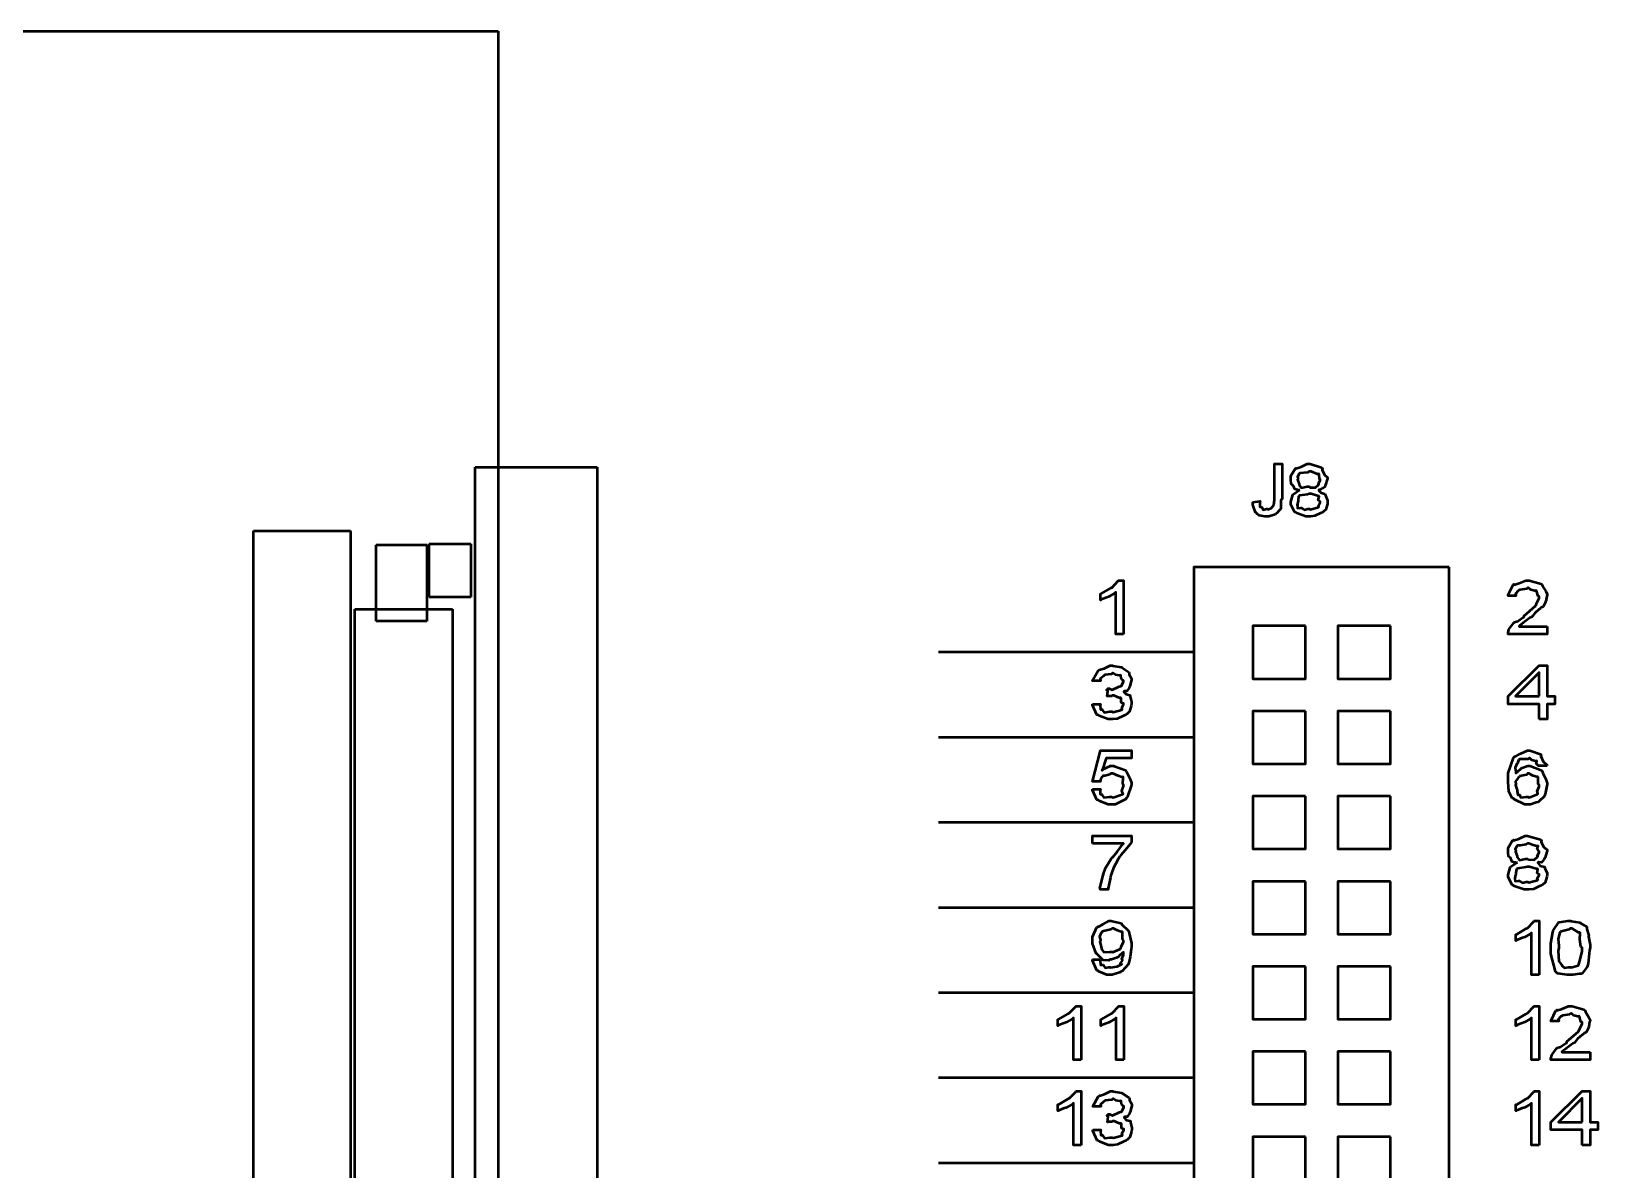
# Model space of a CAD drawing. Header units: millimetres. Extents: x 0 to 246, y -100 to 84.
# Drawn here: x 181.5 to 245.8, y -51.4 to -4.6 of the extents above; entities that cross this region are included whole.
import ezdxf

# ---------------------------------------------------------------- set-up
doc = ezdxf.new("R2010")
doc.units = ezdxf.units.MM
doc.layers.get('0').update_dxf_attribs({"lineweight": 50, "true_color": 0x000000})

msp = doc.modelspace()

# ---------------------------------------------------------------- linework, layer by layer
at = {"color": 126, "true_color": 0x005332}
for p, q in [((7.474, -4.613), (200.652, -4.613)), ((200.652, -4.613), (200.652, -94.003))]:
    msp.add_line(p, q, dxfattribs=at)
at = {"color": 157, "true_color": 0x3a3941}
for p, q in [((199.698, -22.527), (204.721, -22.527)), ((199.698, -73.588), (199.698, -22.527)), ((204.721, -22.527), (204.721, -73.588)), ((197.811, -25.687), (199.529, -25.687)), ((197.811, -27.882), (197.811, -25.687)), ((199.529, -25.687), (199.529, -27.882)), ((199.529, -27.882), (197.811, -27.882))]:
    msp.add_line(p, q, dxfattribs=at)
at = {"color": 253, "true_color": 0xc7b9b2}
for p, q in [((190.595, -25.143), (194.571, -25.143)), ((190.595, -72.646), (190.595, -25.143)), ((194.571, -25.143), (194.571, -72.646)), ((195.633, -25.724), (197.72, -25.724)), ((195.633, -28.859), (195.633, -25.724)), ((197.72, -25.724), (197.72, -28.859)), ((194.761, -28.366), (198.776, -28.366)), ((194.761, -69.213), (194.761, -28.366)), ((197.72, -28.859), (195.633, -28.859)), ((198.776, -28.366), (198.776, -69.213))]:
    msp.add_line(p, q, dxfattribs=at)
for points in [[(231.668, -23.967), (231.972, -23.935), (231.955, -23.987), (231.958, -24.166), (232.045, -24.174), (232.059, -24.185), (232.05, -24.199), (232.1, -24.28), (232.229, -24.25), (232.275, -24.25), (232.273, -24.25), (232.286, -24.277), (232.427, -24.212), (232.438, -24.206), (232.438, -24.206), (232.531, -24.087), (232.536, -24.076), (232.536, -24.076), (232.568, -23.881), (232.568, -23.816), (232.568, -22.394), (232.872, -22.394), (232.872, -23.838), (232.829, -23.883), (232.818, -24.233), (232.807, -24.26), (232.769, -24.296), (232.663, -24.421), (232.609, -24.467), (232.591, -24.478), (232.547, -24.497), (232.327, -24.554), (232.254, -24.554), (232.172, -24.554), (231.928, -24.518), (231.844, -24.434), (231.82, -24.413), (231.782, -24.399), (231.668, -24.074), (231.668, -23.967)], [(233.604, -23.469), (233.559, -23.482), (233.393, -23.439), (233.339, -23.303), (233.322, -23.284), (233.322, -23.284), (233.247, -23.222), (233.236, -23.048), (233.236, -22.991), (233.236, -22.885), (233.407, -22.595), (233.442, -22.568), (233.456, -22.584), (233.654, -22.511), (233.9, -22.394), (233.984, -22.394), (234.036, -22.4), (234.502, -22.547), (234.538, -22.578), (234.525, -22.638), (234.617, -22.844), (234.744, -22.961), (234.744, -23.002), (234.733, -23.042), (234.663, -23.263), (234.646, -23.284), (234.633, -23.341), (234.413, -23.458), (234.386, -23.469), (234.381, -23.49), (234.478, -23.591), (234.63, -23.631), (234.646, -23.653), (234.66, -23.691), (234.744, -23.897), (234.744, -23.967), (234.736, -24.044), (234.676, -24.272), (234.57, -24.361), (234.538, -24.391), (234.459, -24.426), (234.218, -24.532), (234.041, -24.554), (233.984, -24.554), (233.849, -24.554), (233.475, -24.418), (233.442, -24.391), (233.391, -24.374), (233.236, -24.06), (233.236, -23.957), (233.236, -23.957), (233.317, -23.664), (233.334, -23.642), (233.342, -23.637), (233.575, -23.474), (233.604, -23.469)], [(233.54, -23.002), (233.516, -23.038), (233.575, -23.224), (233.583, -23.241), (233.575, -23.265), (233.667, -23.382), (233.911, -23.328), (233.995, -23.328), (234.036, -23.363), (234.256, -23.374), (234.378, -23.254), (234.386, -23.241), (234.386, -23.241), (234.367, -23.219), (234.441, -23.072), (234.441, -23.024), (234.416, -23.018), (234.394, -22.82), (234.386, -22.807), (234.337, -22.82), (234.071, -22.709), (233.984, -22.709), (233.922, -22.747), (233.602, -22.78), (233.594, -22.796), (233.567, -22.826), (233.507, -22.937), (233.54, -22.985), (233.54, -23.002)], [(233.54, -23.935), (233.523, -23.97), (233.493, -24.087), (233.518, -24.087), (233.518, -24.087), (233.504, -24.112), (233.51, -24.212), (233.648, -24.199), (233.681, -24.206), (233.678, -24.217), (233.792, -24.283), (233.936, -24.25), (233.984, -24.25), (234.038, -24.274), (234.378, -24.176), (234.386, -24.163), (234.386, -24.163), (234.367, -24.114), (234.441, -23.987), (234.441, -23.946), (234.432, -23.949), (234.361, -23.894), (234.394, -23.732), (234.386, -23.718), (234.337, -23.715), (234.071, -23.631), (233.984, -23.631), (233.922, -23.65), (233.591, -23.702), (233.583, -23.718), (233.55, -23.74), (233.54, -23.886), (233.54, -23.935)], [(239.749, -26.642), (229.251, -26.642), (229.251, -100.142), (239.749, -100.142), (239.749, -26.642)], [(226.362, -29.399), (226.047, -29.399), (226.047, -27.673), (226.004, -27.717), (225.765, -27.852), (225.733, -27.869), (225.668, -27.888), (225.475, -27.96), (225.423, -27.993), (225.407, -27.999), (225.407, -27.738), (225.423, -27.741), (225.83, -27.502), (225.863, -27.478), (225.877, -27.486), (226.139, -27.207), (226.156, -27.185), (226.362, -27.185), (226.362, -29.399)], [(243.772, -29.084), (243.772, -29.399), (242.166, -29.399), (242.166, -29.347), (242.201, -29.208), (242.209, -29.192), (242.215, -29.181), (242.4, -28.929), (242.427, -28.91), (242.427, -28.91), (242.565, -28.858), (242.777, -28.717), (242.817, -28.704), (242.822, -28.65), (243.284, -28.251), (243.305, -28.226), (243.305, -28.226), (243.354, -28.11), (243.446, -27.912), (243.446, -27.847), (243.4, -27.836), (243.338, -27.613), (243.316, -27.597), (243.27, -27.611), (243.107, -27.576), (243.009, -27.499), (242.979, -27.499), (242.931, -27.54), (242.643, -27.57), (242.622, -27.586), (242.578, -27.619), (242.467, -27.741), (242.491, -27.795), (242.491, -27.815), (242.166, -27.815), (242.171, -27.779), (242.37, -27.375), (242.404, -27.348), (242.413, -27.364), (242.627, -27.307), (242.891, -27.185), (242.979, -27.185), (243.031, -27.196), (243.52, -27.328), (243.555, -27.358), (243.585, -27.429), (243.715, -27.635), (243.772, -27.752), (243.772, -27.792), (243.753, -27.833), (243.718, -28.042), (243.706, -28.064), (243.691, -28.115), (243.609, -28.267), (243.53, -28.306), (243.511, -28.324), (243.443, -28.37), (243.262, -28.533), (243.167, -28.658), (243.132, -28.693), (243.064, -28.723), (242.787, -28.932), (242.774, -28.943), (242.733, -28.973), (242.616, -29.067), (242.622, -29.081), (242.622, -29.084), (243.772, -29.084)], [(233.833, -29.06), (231.668, -29.06), (231.668, -31.227), (233.833, -31.227), (233.833, -29.06)], [(237.335, -29.06), (235.167, -29.06), (235.167, -31.227), (237.335, -31.227), (237.335, -29.06)], [(218.75, -30.142), (218.75, -30.142)], [(225.082, -32.269), (225.407, -32.269), (225.393, -32.32), (225.407, -32.488), (225.486, -32.494), (225.494, -32.507), (225.486, -32.518), (225.556, -32.613), (225.792, -32.583), (225.874, -32.583), (225.925, -32.608), (226.286, -32.502), (226.297, -32.485), (226.297, -32.485), (226.281, -32.426), (226.362, -32.282), (226.362, -32.236), (226.348, -32.244), (226.256, -32.201), (226.254, -32.033), (226.231, -32.019), (226.172, -32.016), (225.963, -31.922), (225.895, -31.922), (225.871, -31.943), (225.708, -31.949), (225.689, -31.953), (225.722, -31.628), (225.705, -31.642), (225.662, -31.699), (225.738, -31.628), (225.765, -31.628), (225.765, -31.628), (225.895, -31.68), (226.145, -31.563), (226.177, -31.552), (226.177, -31.552), (226.264, -31.533), (226.362, -31.36), (226.362, -31.303), (226.332, -31.3), (226.256, -31.21), (226.248, -31.097), (226.231, -31.085), (226.188, -31.099), (226.031, -31.072), (225.936, -30.999), (225.906, -30.999), (225.863, -31.04), (225.591, -31.069), (225.57, -31.085), (225.527, -31.118), (225.402, -31.232), (225.41, -31.294), (225.407, -31.314), (225.082, -31.314), (225.093, -31.281), (225.318, -30.885), (225.353, -30.858), (225.358, -30.869), (225.561, -30.809), (225.811, -30.684), (225.895, -30.684), (225.92, -30.695), (226.264, -30.755), (226.297, -30.771), (226.294, -30.774), (226.573, -30.964), (226.59, -30.988), (226.595, -31.054), (226.688, -31.224), (226.688, -31.281), (226.668, -31.324), (226.614, -31.531), (226.601, -31.552), (226.584, -31.601), (226.486, -31.742), (226.395, -31.737), (226.372, -31.748), (226.365, -31.767), (226.465, -31.869), (226.622, -31.899), (226.633, -31.922), (226.628, -31.965), (226.688, -32.185), (226.688, -32.258), (226.671, -32.339), (226.598, -32.581), (226.486, -32.681), (226.449, -32.713), (226.362, -32.754), (226.102, -32.874), (225.922, -32.898), (225.863, -32.898), (225.727, -32.898), (225.356, -32.751), (225.32, -32.724), (225.266, -32.708), (225.087, -32.315), (225.082, -32.269)], [(243.446, -32.898), (243.446, -32.269), (242.166, -32.269), (242.166, -31.953), (243.446, -30.684), (243.772, -30.684), (243.772, -31.953), (244.086, -31.953), (244.086, -32.269), (243.772, -32.269), (243.772, -32.898), (243.446, -32.898)], [(243.446, -31.953), (243.446, -30.977), (242.47, -31.953), (243.446, -31.953)], [(233.833, -32.559), (231.668, -32.559), (231.668, -34.726), (233.833, -34.726), (233.833, -32.559)], [(237.335, -32.559), (235.167, -32.559), (235.167, -34.726), (237.335, -34.726), (237.335, -32.559)], [(218.75, -33.644), (218.75, -33.644)], [(225.082, -35.768), (225.407, -35.768), (225.393, -35.817), (225.399, -35.982), (225.475, -35.993), (225.483, -36.006), (225.475, -36.017), (225.548, -36.113), (225.784, -36.083), (225.863, -36.083), (225.931, -36.107), (226.335, -35.974), (226.341, -35.952), (226.335, -35.952), (226.286, -35.844), (226.362, -35.649), (226.362, -35.583), (226.324, -35.565), (226.343, -35.277), (226.341, -35.258), (226.294, -35.272), (226.132, -35.215), (225.911, -35.128), (225.841, -35.128), (225.792, -35.165), (225.594, -35.223), (225.504, -35.217), (225.504, -35.225), (225.477, -35.26), (225.41, -35.385), (225.413, -35.44), (225.407, -35.454), (225.082, -35.454), (225.407, -34.183), (226.688, -34.183), (226.688, -34.499), (225.646, -34.499), (225.483, -34.997), (225.486, -34.967), (225.825, -34.813), (225.938, -34.813), (225.977, -34.829), (226.432, -34.992), (226.47, -35.03), (226.503, -35.111), (226.631, -35.353), (226.688, -35.515), (226.688, -35.572), (226.668, -35.635), (226.525, -36.077), (226.492, -36.115), (226.449, -36.185), (226.009, -36.397), (225.863, -36.397), (225.727, -36.397), (225.353, -36.251), (225.32, -36.224), (225.266, -36.207), (225.087, -35.814), (225.082, -35.768)], [(243.772, -34.813), (243.446, -34.813), (243.411, -34.808), (243.322, -34.715), (243.349, -34.617), (243.338, -34.607), (243.292, -34.617), (243.14, -34.574), (243.059, -34.499), (243.034, -34.499), (242.996, -34.539), (242.676, -34.533), (242.632, -34.542), (242.611, -34.569), (242.568, -34.664), (242.57, -34.688), (242.568, -34.694), (242.529, -34.729), (242.459, -34.886), (242.491, -35.057), (242.491, -35.117), (242.491, -35.117), (242.559, -35.057), (242.714, -34.9), (242.741, -34.889), (242.741, -34.889), (242.985, -34.813), (243.066, -34.813), (243.096, -34.829), (243.53, -34.992), (243.566, -35.03), (243.595, -35.114), (243.718, -35.361), (243.772, -35.526), (243.772, -35.583), (243.753, -35.629), (243.691, -35.974), (243.674, -36.006), (243.647, -36.069), (243.43, -36.281), (243.403, -36.299), (243.327, -36.324), (243.091, -36.397), (243.012, -36.397), (242.858, -36.397), (242.431, -36.197), (242.394, -36.158), (242.337, -36.137), (242.193, -35.86), (242.166, -35.472), (242.166, -35.344), (242.166, -35.117), (242.383, -34.479), (242.427, -34.433), (242.443, -34.439), (242.67, -34.317), (242.966, -34.183), (243.066, -34.183), (243.096, -34.194), (243.5, -34.327), (243.533, -34.357), (243.514, -34.414), (243.604, -34.634), (243.763, -34.764), (243.772, -34.813)], [(242.491, -35.583), (242.467, -35.61), (242.545, -35.811), (242.557, -35.833), (242.543, -35.871), (242.565, -36.009), (242.649, -36.006), (242.654, -36.017), (242.646, -36.026), (242.695, -36.113), (242.907, -36.083), (242.979, -36.083), (243.029, -36.107), (243.382, -35.974), (243.392, -35.952), (243.392, -35.952), (243.365, -35.852), (243.446, -35.657), (243.446, -35.594), (243.4, -35.567), (243.4, -35.277), (243.392, -35.258), (243.349, -35.269), (243.191, -35.215), (243.023, -35.128), (242.969, -35.128), (242.925, -35.174), (242.654, -35.236), (242.632, -35.258), (242.584, -35.299), (242.467, -35.454), (242.491, -35.551), (242.491, -35.583)], [(233.833, -36.061), (231.668, -36.061), (231.668, -38.226), (233.833, -38.226), (233.833, -36.061)], [(237.335, -36.061), (235.167, -36.061), (235.167, -38.226), (237.335, -38.226), (237.335, -36.061)], [(218.75, -37.143), (218.75, -37.143)], [(225.082, -38.001), (225.082, -37.685), (226.688, -37.685), (226.688, -37.946), (226.628, -38.03), (226.419, -38.28), (226.248, -38.481), (226.21, -38.543), (226.137, -38.651), (225.944, -38.999), (225.863, -39.238), (225.841, -39.303), (225.82, -39.397), (225.725, -39.845), (225.722, -39.899), (225.407, -39.899), (225.38, -39.856), (225.504, -39.34), (225.527, -39.281), (225.513, -39.273), (225.624, -38.996), (225.847, -38.63), (225.884, -38.576), (225.911, -38.57), (226.102, -38.342), (226.318, -38.038), (226.362, -38.001), (225.082, -38.001)], [(242.557, -38.782), (242.511, -38.798), (242.337, -38.754), (242.28, -38.616), (242.263, -38.597), (242.261, -38.597), (242.177, -38.532), (242.166, -38.353), (242.166, -38.293), (242.166, -38.185), (242.345, -37.886), (242.383, -37.859), (242.394, -37.876), (242.605, -37.81), (242.868, -37.685), (242.958, -37.685), (243.009, -37.697), (243.506, -37.838), (243.544, -37.87), (243.53, -37.93), (243.628, -38.144), (243.772, -38.263), (243.772, -38.304), (243.753, -38.348), (243.691, -38.576), (243.674, -38.597), (243.655, -38.646), (243.538, -38.779), (243.422, -38.771), (243.392, -38.782), (243.384, -38.803), (243.487, -38.915), (243.658, -38.956), (243.674, -38.977), (243.679, -39.017), (243.772, -39.221), (243.772, -39.292), (243.756, -39.37), (243.685, -39.606), (243.579, -39.699), (243.544, -39.726), (243.46, -39.764), (243.205, -39.878), (243.026, -39.899), (242.969, -39.899), (242.822, -39.899), (242.421, -39.753), (242.383, -39.726), (242.329, -39.709), (242.166, -39.394), (242.166, -39.292), (242.166, -39.292), (242.247, -38.988), (242.263, -38.966), (242.272, -38.963), (242.524, -38.79), (242.557, -38.782)], [(242.491, -38.304), (242.467, -38.34), (242.535, -38.526), (242.545, -38.543), (242.535, -38.567), (242.63, -38.69), (242.882, -38.63), (242.969, -38.63), (243.009, -38.667), (243.243, -38.679), (243.382, -38.556), (243.392, -38.543), (243.389, -38.543), (243.365, -38.526), (243.446, -38.375), (243.446, -38.326), (243.419, -38.32), (243.356, -38.22), (243.4, -38.112), (243.392, -38.098), (243.349, -38.112), (243.191, -38.076), (243.023, -38.001), (242.969, -38.001), (242.904, -38.038), (242.662, -38.088), (242.551, -38.082), (242.545, -38.098), (242.518, -38.131), (242.457, -38.244), (242.491, -38.288), (242.491, -38.304)], [(242.491, -39.259), (242.475, -39.297), (242.443, -39.422), (242.459, -39.422), (242.459, -39.422), (242.445, -39.447), (242.454, -39.549), (242.6, -39.533), (242.632, -39.541), (242.63, -39.555), (242.76, -39.617), (242.915, -39.585), (242.969, -39.585), (243.02, -39.609), (243.382, -39.511), (243.392, -39.498), (243.392, -39.498), (243.365, -39.441), (243.446, -39.31), (243.446, -39.27), (243.436, -39.275), (243.356, -39.221), (243.392, -39.056), (243.382, -39.042), (243.327, -39.04), (243.05, -38.956), (242.958, -38.956), (242.891, -38.974), (242.554, -39.026), (242.545, -39.042), (242.511, -39.064), (242.491, -39.21), (242.491, -39.259)], [(233.833, -39.56), (231.668, -39.56), (231.668, -41.728), (233.833, -41.728), (233.833, -39.56)], [(237.335, -39.56), (235.167, -39.56), (235.167, -41.728), (237.335, -41.728), (237.335, -39.56)], [(218.75, -40.642), (218.75, -40.642)], [(225.082, -42.769), (225.407, -42.769), (225.393, -42.818), (225.416, -42.989), (225.521, -42.994), (225.537, -43.008), (225.529, -43.024), (225.597, -43.114), (225.746, -43.084), (225.797, -43.084), (225.82, -43.108), (226.091, -43.057), (226.123, -43.051), (226.123, -43.051), (226.286, -42.97), (226.286, -42.965), (226.275, -42.97), (226.224, -42.951), (226.311, -42.818), (226.318, -42.802), (226.318, -42.802), (226.284, -42.75), (226.362, -42.576), (226.362, -42.519), (226.343, -42.522), (226.288, -42.522), (226.362, -42.479), (226.362, -42.465), (226.313, -42.495), (226.183, -42.615), (226.139, -42.672), (226.123, -42.683), (226.069, -42.699), (225.866, -42.769), (225.797, -42.769), (225.757, -42.807), (225.513, -42.794), (225.32, -42.588), (225.288, -42.552), (225.236, -42.528), (225.082, -42.121), (225.082, -41.988), (225.082, -41.844), (225.261, -41.448), (225.299, -41.413), (225.315, -41.424), (225.516, -41.315), (225.768, -41.185), (225.852, -41.185), (225.884, -41.196), (226.254, -41.283), (226.286, -41.304), (226.275, -41.324), (226.563, -41.592), (226.579, -41.63), (226.587, -41.695), (226.688, -42.102), (226.688, -42.238), (226.668, -42.343), (226.631, -42.666), (226.595, -42.856), (226.579, -42.899), (226.552, -42.981), (226.297, -43.247), (226.264, -43.268), (226.188, -43.301), (225.887, -43.399), (225.787, -43.399), (225.668, -43.399), (225.339, -43.263), (225.309, -43.236), (225.258, -43.219), (225.087, -42.818), (225.082, -42.769)], [(243.446, -43.399), (243.132, -43.399), (243.132, -41.674), (243.088, -41.717), (242.85, -41.852), (242.817, -41.869), (242.752, -41.888), (242.559, -41.961), (242.508, -41.994), (242.491, -41.999), (242.491, -41.738), (242.508, -41.741), (242.915, -41.502), (242.947, -41.478), (242.961, -41.486), (243.224, -41.207), (243.24, -41.185), (243.446, -41.185), (243.446, -43.399)], [(243.929, -42.292), (243.929, -42.118), (244, -41.649), (244.016, -41.597), (244.024, -41.578), (244.257, -41.244), (244.287, -41.24), (244.287, -41.24), (244.621, -41.185), (244.732, -41.185), (244.754, -41.196), (245.118, -41.247), (245.155, -41.261), (245.147, -41.274), (245.4, -41.435), (245.405, -41.456), (245.4, -41.524), (245.47, -41.749), (245.481, -41.782), (245.475, -41.831), (245.535, -42.175), (245.535, -42.292), (245.516, -42.39), (245.462, -42.932), (245.448, -42.986), (245.421, -43.073), (245.207, -43.344), (245.177, -43.355), (245.101, -43.366), (244.825, -43.399), (244.732, -43.399), (244.594, -43.399), (244.211, -43.344), (244.179, -43.333), (244.116, -43.266), (243.929, -42.533), (243.929, -42.292)], [(226.362, -41.977), (226.313, -41.942), (226.316, -41.651), (226.308, -41.63), (226.261, -41.638), (226.11, -41.578), (225.947, -41.5), (225.895, -41.5), (225.83, -41.538), (225.594, -41.597), (225.48, -41.619), (225.472, -41.641), (225.437, -41.681), (225.375, -41.847), (225.407, -41.961), (225.407, -41.999), (225.38, -42.034), (225.45, -42.313), (225.461, -42.335), (225.453, -42.354), (225.551, -42.471), (225.8, -42.455), (225.884, -42.455), (225.911, -42.474), (226.21, -42.354), (226.231, -42.335), (226.231, -42.335), (226.272, -42.226), (226.362, -42.04), (226.362, -41.977)], [(244.254, -42.292), (244.227, -42.422), (244.247, -42.837), (244.363, -42.992), (244.385, -43.008), (244.379, -43.024), (244.483, -43.114), (244.67, -43.084), (244.732, -43.084), (244.757, -43.108), (245.047, -43.019), (245.068, -43.008), (245.068, -43.008), (245.118, -42.834), (245.209, -42.428), (245.209, -42.292), (245.161, -42.246), (245.112, -41.947), (245.128, -41.687), (245.112, -41.663), (245.055, -41.663), (244.802, -41.5), (244.721, -41.5), (244.681, -41.54), (244.352, -41.617), (244.32, -41.641), (244.277, -41.701), (244.222, -41.936), (244.254, -42.202), (244.254, -42.292)], [(233.833, -43.06), (231.668, -43.06), (231.668, -45.227), (233.833, -45.227), (233.833, -43.06)], [(237.335, -43.06), (235.167, -43.06), (235.167, -45.227), (237.335, -45.227), (237.335, -43.06)], [(218.75, -44.142), (218.75, -44.142)], [(224.612, -46.898), (224.297, -46.898), (224.297, -45.173), (224.254, -45.216), (224.016, -45.351), (223.983, -45.368), (223.918, -45.387), (223.725, -45.46), (223.674, -45.493), (223.657, -45.498), (223.657, -45.238), (223.674, -45.24), (224.081, -45.002), (224.113, -44.977), (224.127, -44.985), (224.39, -44.706), (224.406, -44.685), (224.612, -44.685), (224.612, -46.898)], [(226.375, -46.898), (226.061, -46.898), (226.061, -45.173), (226.018, -45.216), (225.779, -45.351), (225.746, -45.368), (225.681, -45.387), (225.488, -45.46), (225.437, -45.493), (225.42, -45.498), (225.42, -45.238), (225.437, -45.24), (225.844, -45.002), (225.877, -44.977), (225.89, -44.985), (226.153, -44.706), (226.169, -44.685), (226.375, -44.685), (226.375, -46.898)], [(243.446, -46.898), (243.132, -46.898), (243.132, -45.173), (243.088, -45.216), (242.85, -45.351), (242.817, -45.368), (242.752, -45.387), (242.559, -45.46), (242.508, -45.493), (242.491, -45.498), (242.491, -45.238), (242.508, -45.24), (242.915, -45.002), (242.947, -44.977), (242.961, -44.985), (243.224, -44.706), (243.24, -44.685), (243.446, -44.685), (243.446, -46.898)], [(245.535, -46.583), (245.535, -46.898), (243.929, -46.898), (243.929, -46.847), (243.964, -46.708), (243.972, -46.692), (243.978, -46.681), (244.163, -46.429), (244.19, -46.41), (244.19, -46.41), (244.328, -46.358), (244.54, -46.217), (244.58, -46.203), (244.586, -46.149), (245.047, -45.751), (245.068, -45.726), (245.068, -45.726), (245.118, -45.61), (245.209, -45.411), (245.209, -45.347), (245.163, -45.335), (245.101, -45.113), (245.079, -45.097), (245.034, -45.11), (244.87, -45.075), (244.773, -44.999), (244.743, -44.999), (244.694, -45.04), (244.407, -45.069), (244.385, -45.086), (244.341, -45.119), (244.23, -45.24), (244.254, -45.294), (244.254, -45.314), (243.929, -45.314), (243.934, -45.278), (244.133, -44.874), (244.168, -44.847), (244.176, -44.863), (244.391, -44.806), (244.654, -44.685), (244.743, -44.685), (244.795, -44.695), (245.283, -44.829), (245.318, -44.858), (245.348, -44.929), (245.478, -45.135), (245.535, -45.251), (245.535, -45.292), (245.516, -45.333), (245.481, -45.542), (245.47, -45.563), (245.454, -45.615), (245.372, -45.767), (245.294, -45.805), (245.275, -45.824), (245.207, -45.87), (245.025, -46.033), (244.93, -46.158), (244.895, -46.192), (244.827, -46.222), (244.55, -46.431), (244.537, -46.442), (244.496, -46.472), (244.379, -46.567), (244.385, -46.581), (244.385, -46.583), (245.535, -46.583)], [(233.833, -46.559), (231.668, -46.559), (231.668, -48.726), (233.833, -48.726), (233.833, -46.559)], [(237.335, -46.559), (235.167, -46.559), (235.167, -48.726), (237.335, -48.726), (237.335, -46.559)], [(218.75, -47.644), (218.75, -47.644)], [(224.612, -50.4), (224.297, -50.4), (224.297, -48.675), (224.254, -48.718), (224.016, -48.853), (223.983, -48.87), (223.918, -48.889), (223.725, -48.963), (223.674, -48.995), (223.657, -49), (223.657, -48.74), (223.674, -48.742), (224.081, -48.504), (224.113, -48.479), (224.127, -48.488), (224.39, -48.208), (224.406, -48.186), (224.612, -48.186), (224.612, -50.4)], [(225.095, -49.771), (225.42, -49.771), (225.407, -49.822), (225.42, -49.99), (225.5, -49.996), (225.507, -50.009), (225.5, -50.02), (225.57, -50.115), (225.806, -50.085), (225.887, -50.085), (225.938, -50.11), (226.3, -50.004), (226.311, -49.988), (226.311, -49.988), (226.294, -49.928), (226.375, -49.784), (226.375, -49.738), (226.362, -49.747), (226.27, -49.703), (226.267, -49.535), (226.245, -49.521), (226.186, -49.518), (225.977, -49.424), (225.909, -49.424), (225.884, -49.445), (225.722, -49.451), (225.703, -49.456), (225.735, -49.131), (225.719, -49.144), (225.676, -49.201), (225.752, -49.131), (225.779, -49.131), (225.779, -49.131), (225.909, -49.182), (226.159, -49.065), (226.191, -49.054), (226.191, -49.054), (226.278, -49.035), (226.375, -48.862), (226.375, -48.805), (226.345, -48.802), (226.27, -48.713), (226.261, -48.599), (226.245, -48.588), (226.202, -48.601), (226.045, -48.574), (225.95, -48.501), (225.92, -48.501), (225.877, -48.542), (225.605, -48.572), (225.584, -48.588), (225.54, -48.62), (225.416, -48.735), (225.423, -48.797), (225.42, -48.816), (225.095, -48.816), (225.106, -48.783), (225.331, -48.388), (225.366, -48.36), (225.372, -48.371), (225.575, -48.311), (225.825, -48.186), (225.909, -48.186), (225.934, -48.197), (226.278, -48.257), (226.311, -48.273), (226.308, -48.276), (226.587, -48.466), (226.603, -48.49), (226.609, -48.556), (226.701, -48.726), (226.701, -48.783), (226.682, -48.826), (226.628, -49.033), (226.614, -49.054), (226.598, -49.103), (226.5, -49.244), (226.408, -49.239), (226.386, -49.25), (226.378, -49.269), (226.479, -49.372), (226.636, -49.401), (226.647, -49.424), (226.641, -49.467), (226.701, -49.687), (226.701, -49.76), (226.685, -49.841), (226.611, -50.083), (226.5, -50.183), (226.462, -50.215), (226.375, -50.256), (226.115, -50.376), (225.936, -50.4), (225.877, -50.4), (225.741, -50.4), (225.369, -50.254), (225.334, -50.226), (225.279, -50.21), (225.1, -49.817), (225.095, -49.771)], [(243.446, -50.4), (243.132, -50.4), (243.132, -48.675), (243.088, -48.718), (242.85, -48.853), (242.817, -48.87), (242.752, -48.889), (242.559, -48.963), (242.508, -48.995), (242.491, -49), (242.491, -48.74), (242.508, -48.742), (242.915, -48.504), (242.947, -48.479), (242.961, -48.488), (243.224, -48.208), (243.24, -48.186), (243.446, -48.186), (243.446, -50.4)], [(245.209, -50.4), (245.209, -49.771), (243.929, -49.771), (243.929, -49.456), (245.209, -48.186), (245.535, -48.186), (245.535, -49.456), (245.85, -49.456), (245.85, -49.771), (245.535, -49.771), (245.535, -50.4), (245.209, -50.4)], [(245.209, -49.456), (245.209, -48.479), (244.233, -49.456), (245.209, -49.456)], [(233.833, -50.061), (231.668, -50.061), (231.668, -52.226), (233.833, -52.226), (233.833, -50.061)], [(237.335, -50.061), (235.167, -50.061), (235.167, -52.226), (237.335, -52.226), (237.335, -50.061)], [(218.75, -51.143), (218.75, -51.143)]]:
    msp.add_lwpolyline(points, close=True)
for points in [[(229.251, -30.142), (218.75, -30.142)], [(229.251, -33.644), (218.75, -33.644)], [(229.251, -37.143), (218.75, -37.143)], [(229.251, -40.642), (218.75, -40.642)], [(229.251, -44.142), (218.75, -44.142)], [(229.251, -47.644), (218.75, -47.644)], [(229.251, -51.143), (218.75, -51.143)]]:
    msp.add_lwpolyline(points)

doc.saveas('drawing.dxf')
